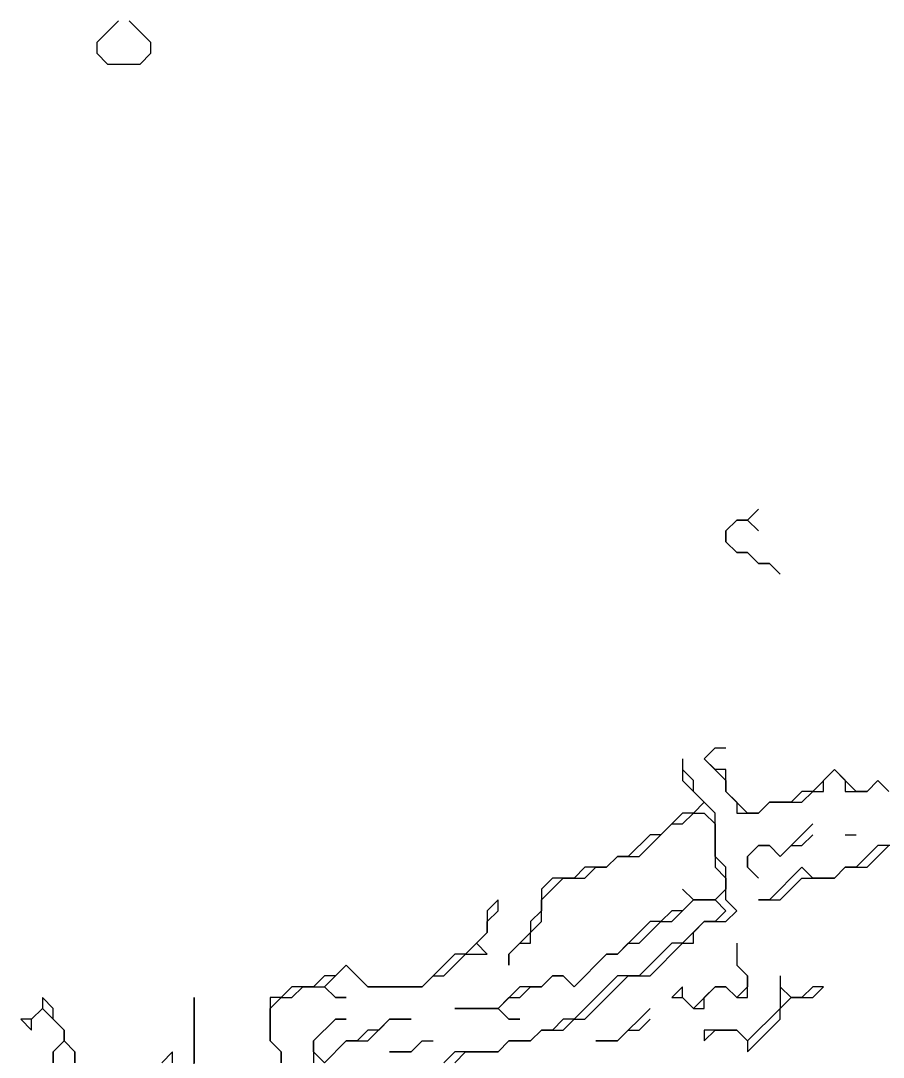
# Model space of a CAD drawing. Header units: metres. Extents: x 76363 to 76886, y 81203 to 81673.
# Drawn here: x 76632.6 to 76664.4, y 81433.6 to 81471.8 of the extents above; entities that cross this region are included whole.
import ezdxf

# ---------------------------------------------------------------- set-up
doc = ezdxf.new("R2010")
doc.units = ezdxf.units.M

msp = doc.modelspace()

# ---------------------------------------------------------------- linework, layer by layer
for points in [[(76636.2, 81471.8, 229.25), (76635.4, 81471, 229.145), (76635.4, 81470.6, 229.12), (76635.8, 81470.2, 229.225), (76637, 81470.2, 229.365), (76637.4, 81470.6, 229.353), (76637.4, 81471, 229.21), (76636.6, 81471.8, 229.2)], [(76659.8, 81453.8, 229.22), (76659.4, 81453.4, 229.24), (76659, 81453.4, 229.203), (76658.6, 81453, 229.15), (76658.6, 81452.6, 229.11), (76659, 81452.2, 228.91), (76659.4, 81452.2, 229.035), (76659.8, 81451.8, 228.905), (76660.2, 81451.8, 228.895), (76660.6, 81451.4, 228.83), (76660.2, 81451.8, 228.895), (76659.8, 81451.8, 228.905), (76659.4, 81452.2, 229.035), (76659, 81452.2, 228.91), (76658.6, 81452.6, 229.11), (76658.6, 81453, 229.15), (76659, 81453.4, 229.203), (76659.4, 81453.4, 229.24), (76659.8, 81453, 229.26)], [(76658.2, 81445, 228.38), (76657.8, 81444.6, 228.285), (76658.6, 81443.8, 228.25), (76658.6, 81443.4, 228.335), (76659, 81443, 228.28), (76659, 81442.6, 228.26), (76659.8, 81442.6, 228.11), (76660.2, 81443, 228.12), (76661.4, 81443, 228.24), (76661.8, 81443.4, 228.29), (76662.2, 81443.4, 228.29), (76662.2, 81443.8, 228.3), (76662.6, 81444.2, 228.14), (76663, 81443.8, 228.035), (76663, 81443.4, 228.06), (76663.8, 81443.4, 228.13), (76664.2, 81443.8, 228.22), (76664.6, 81443.4, 228.29)], [(76664.6, 81443.4, 228.29), (76664.2, 81443.8, 228.22), (76663.8, 81443.4, 228.13), (76663.4, 81443.4, 228.055), (76662.6, 81444.2, 228.14), (76661.8, 81443.4, 228.29), (76661.4, 81443.4, 228.3), (76661, 81443, 228.205), (76660.2, 81443, 228.12), (76659.8, 81442.6, 228.11), (76659.4, 81442.6, 228.15), (76658.6, 81443.4, 228.335), (76658.6, 81444.2, 228.263), (76658.2, 81444.2, 228.26), (76657.8, 81444.6, 228.285), (76658.2, 81445, 228.38), (76658.6, 81445, 228.3)], [(76657, 81444.6, 228.52), (76657, 81443.8, 228.555), (76657.8, 81443, 228.63), (76657.4, 81442.6, 228.73), (76657, 81442.6, 228.695), (76656.2, 81441.8, 228.63), (76655.8, 81441.8, 228.623), (76655, 81441, 228.75), (76654.6, 81441, 228.785), (76654.2, 81440.6, 228.81), (76653.4, 81440.6, 228.81), (76653, 81440.2, 228.87), (76652.2, 81440.2, 228.87), (76651.8, 81439.8, 228.97), (76651.8, 81439, 229.13), (76651.4, 81438.6, 229.115), (76651.4, 81438.2, 229.17), (76650.6, 81437.4, 229.175), (76650.6, 81437, 229.2), (76650.6, 81437.4, 229.175), (76651, 81437.8, 229.15), (76651.4, 81437.8, 229.19), (76651.4, 81438.2, 229.17), (76651.8, 81438.6, 229.187), (76651.8, 81439.4, 228.99), (76652.6, 81440.2, 228.87), (76653.4, 81440.2, 228.87), (76653.8, 81440.6, 228.81), (76654.2, 81440.6, 228.81), (76654.6, 81441, 228.785), (76655.4, 81441, 228.75), (76656.6, 81442.2, 228.64), (76657, 81442.2, 228.71), (76657.4, 81442.6, 228.73), (76657.8, 81442.6, 228.62), (76658.2, 81442.2, 228.67), (76658.2, 81440.6, 229.353), (76658.6, 81440.2, 229.54), (76658.6, 81439.8, 229.75), (76658.2, 81439.4, 229.89), (76657.4, 81439.4, 229.81), (76657, 81439.8, 229.53), (76657.4, 81439.4, 229.81), (76657, 81439, 229.88), (76656.6, 81439, 229.88), (76656.2, 81438.6, 230.053), (76655.8, 81438.6, 229.975), (76654.6, 81437.4, 230.315), (76654.2, 81437.4, 230.177), (76653, 81436.2, 230.37), (76652.6, 81436.6, 230.037), (76652.2, 81436.6, 229.905), (76651.8, 81436.2, 230.08), (76651, 81436.2, 229.773), (76650.2, 81435.4, 229.89), (76648.6, 81435.4, 229.44), (76650.2, 81435.4, 229.89), (76650.6, 81435, 230.19), (76651, 81435, 230.18), (76650.6, 81435, 230.19), (76650.2, 81435.4, 229.89), (76650.6, 81435.8, 229.76), (76651, 81435.8, 229.98), (76651.4, 81436.2, 229.85), (76651.8, 81436.2, 230.08), (76652.2, 81436.6, 229.905), (76652.6, 81436.6, 230.037), (76653, 81436.2, 230.37), (76654.2, 81437.4, 230.177), (76654.6, 81437.4, 230.315), (76655, 81437.8, 230.245), (76655.4, 81437.8, 230.34), (76656.2, 81438.6, 230.053), (76656.6, 81438.6, 230.125), (76657.4, 81439.4, 229.81), (76658.2, 81439.4, 229.89), (76658.6, 81439, 230.097), (76658.2, 81438.6, 230.01), (76657.8, 81438.6, 230.01), (76657, 81437.8, 230.285), (76656.6, 81437.8, 230.36), (76655.4, 81436.6, 230.505), (76654.6, 81436.6, 230.62), (76653, 81435, 230.635), (76652.6, 81435, 230.55), (76652.2, 81434.6, 230.54), (76651.8, 81434.6, 230.47), (76651.4, 81434.2, 230.52), (76650.6, 81434.2, 230.45), (76650.2, 81433.8, 230.475), (76648.6, 81433.8, 230.325), (76648.2, 81433.4, 230.397)], [(76648.6, 81433.4, 230.4), (76649, 81433.8, 230.365), (76650.2, 81433.8, 230.475), (76650.6, 81434.2, 230.45), (76651.4, 81434.2, 230.52), (76651.8, 81434.6, 230.47), (76652.6, 81434.6, 230.575), (76653, 81435, 230.635), (76653.4, 81435, 230.515), (76655, 81436.6, 230.54), (76655.8, 81436.6, 230.54), (76657, 81437.8, 230.285), (76657.4, 81437.8, 230.13), (76657.4, 81438.2, 230.147), (76657.8, 81438.6, 230.01), (76658.6, 81438.6, 230.08), (76659, 81439, 229.812), (76658.6, 81439.4, 229.85), (76658.6, 81440.6, 229.203), (76658.2, 81441, 229.16), (76658.2, 81442.6, 228.5), (76657.4, 81443.4, 228.575), (76657.4, 81443.8, 228.48), (76657, 81444.2, 228.5)], [(76661.8, 81442.2, 228.585), (76660.6, 81441, 228.88), (76660.2, 81441.4, 228.6), (76659.8, 81441.4, 228.612), (76659.4, 81441, 228.8), (76659.4, 81440.6, 228.95), (76659.8, 81440.2, 229), (76659.4, 81440.6, 228.95), (76659.4, 81441, 228.8), (76659.8, 81441.4, 228.612), (76660.2, 81441.4, 228.6), (76660.6, 81441, 228.88), (76661, 81441.4, 228.81), (76661.4, 81441.4, 228.81), (76661.8, 81441.8, 228.68)], [(76663, 81441.8, 228.525), (76663.4, 81441.8, 228.6)], [(76665, 81441.4, 228.883), (76664.2, 81441.4, 228.88), (76663.4, 81440.6, 228.77), (76663, 81440.6, 228.77), (76662.6, 81440.2, 228.76), (76661.8, 81440.2, 228.91), (76661.4, 81440.6, 229.09), (76660.2, 81439.4, 229.23), (76659.8, 81439.4, 229.27), (76660.6, 81439.4, 229.155), (76661.4, 81440.2, 229.115), (76662.6, 81440.2, 228.76), (76663, 81440.6, 228.77), (76663.8, 81440.6, 228.735), (76664.6, 81441.4, 228.96)], [(76642.2, 81433.4, 229.375), (76642.2, 81433.8, 229.39), (76641.8, 81434.2, 229.22), (76641.8, 81435.4, 229.08), (76642.2, 81435.8, 229.02), (76642.6, 81435.8, 229.07), (76643, 81436.2, 228.96), (76643.8, 81436.2, 228.95), (76644.2, 81435.8, 229.09), (76644.6, 81435.8, 229.16), (76644.2, 81435.8, 229.09), (76643.8, 81436.2, 228.95), (76644.6, 81437, 228.91), (76645.4, 81436.2, 229.03), (76647.4, 81436.2, 228.945), (76647.8, 81436.6, 228.89), (76648.2, 81436.6, 228.88), (76649, 81437.4, 228.875), (76649.8, 81437.4, 228.99), (76649.4, 81437.8, 228.93), (76649.8, 81438.2, 228.87), (76649.8, 81438.6, 228.89), (76650.2, 81439, 228.905), (76650.2, 81439.4, 228.92), (76649.8, 81439, 228.905), (76649.8, 81438.2, 228.87), (76649, 81437.4, 228.875), (76648.6, 81437.4, 228.84), (76647.4, 81436.2, 228.945), (76645.4, 81436.2, 229.03), (76644.6, 81437, 228.91), (76644.2, 81436.6, 228.893), (76643.8, 81436.6, 228.895), (76643.4, 81436.2, 228.96), (76642.6, 81436.2, 228.995), (76642.2, 81435.8, 229.02), (76641.8, 81435.8, 229.1), (76641.8, 81434.2, 229.22), (76642.2, 81433.8, 229.39), (76642.2, 81433.4, 229.375)], [(76659, 81437.8, 229.294), (76659, 81437, 228.845), (76659.4, 81436.6, 228.18), (76659.4, 81436.2, 227.83), (76659, 81435.8, 228.197), (76658.6, 81436.2, 228.723), (76658.2, 81436.2, 229.055), (76657.4, 81435.4, 229.03), (76657, 81435.8, 229.474), (76657, 81436.2, 229.79), (76656.6, 81435.8, 229.62), (76657, 81435.8, 229.474), (76657.4, 81435.4, 229.03), (76657.8, 81435.4, 228.82), (76657.8, 81435.8, 229.157), (76658.2, 81436.2, 229.055), (76658.6, 81436.2, 228.723), (76659, 81435.8, 228.197), (76659.4, 81435.8, 227.81), (76659.4, 81436.6, 228.18), (76659, 81437, 228.845)], [(76660.6, 81436.6, 226.694), (76660.6, 81435.4, 225.273), (76659.4, 81434.2, 225.718), (76659, 81434.6, 226.849), (76657.8, 81434.6, 227.801), (76657.8, 81434.2, 227.024), (76658.2, 81434.6, 227.262), (76659, 81434.6, 226.849), (76659.4, 81434.2, 225.718), (76659.4, 81433.8, 225.366), (76660.6, 81435, 224.982), (76660.6, 81435.4, 225.273), (76661, 81435.8, 225.632), (76661.8, 81435.8, 224.844), (76662.2, 81436.2, 225.005), (76661.8, 81436.2, 225.268), (76661.4, 81435.8, 225.294), (76661, 81435.8, 225.632), (76660.6, 81436.2, 226.38)], [(76649, 81436.2, 229.17)], [(76634.6, 81433.4, 229.32), (76634.6, 81433.8, 229.34), (76634.2, 81434.2, 229.435), (76634.2, 81434.6, 229.425), (76633.8, 81435, 229.4), (76633.8, 81435.4, 229.49), (76633.4, 81435.8, 229.47), (76633.4, 81435.4, 229.49), (76633, 81435, 229.58), (76632.6, 81435, 229.635), (76633, 81434.6, 229.61), (76633, 81435, 229.58), (76633.4, 81435.4, 229.49), (76634.2, 81434.6, 229.425), (76634.2, 81434.2, 229.435), (76633.8, 81433.8, 229.49), (76633.8, 81433.4, 229.515), (76633.8, 81433.8, 229.49), (76634.2, 81434.2, 229.435), (76634.6, 81433.8, 229.34), (76634.6, 81433.4, 229.32)], [(76639, 81433, 229.29), (76639, 81435.8, 229.26), (76639, 81433.4, 229.26)], [(76655.8, 81435.4, 229.658), (76654.6, 81434.2, 229.573), (76653.8, 81434.2, 229.857), (76654.6, 81434.2, 229.573), (76655, 81434.6, 229.56), (76655.4, 81434.6, 229.345), (76655.8, 81435, 229.243)], [(76643.8, 81433.4, 230.13), (76644.6, 81434.2, 229.86), (76645.4, 81434.2, 229.745), (76646.2, 81435, 229.35), (76647, 81435, 229.42), (76646.2, 81435, 229.35), (76645.8, 81434.6, 229.54), (76645.4, 81434.6, 229.5), (76645, 81434.2, 229.86), (76644.6, 81434.2, 229.86), (76643.8, 81433.4, 230.13), (76643.4, 81433.8, 230), (76643.4, 81434.2, 229.763), (76644.2, 81435, 229.435), (76644.6, 81435, 229.435), (76644.2, 81435, 229.435), (76643.4, 81434.2, 229.763), (76643.4, 81433.4, 230.06)], [(76647.4, 81434.2, 229.907), (76647, 81433.8, 230.06), (76646.2, 81433.8, 230.025), (76647, 81433.8, 230.06), (76647.4, 81434.2, 229.907), (76647.8, 81434.2, 230.045)], [(76638.2, 81433.4, 229.46), (76638.2, 81433.8, 229.405), (76637.8, 81433.4, 229.47)]]:
    msp.add_polyline3d(points)

doc.saveas('drawing.dxf')
